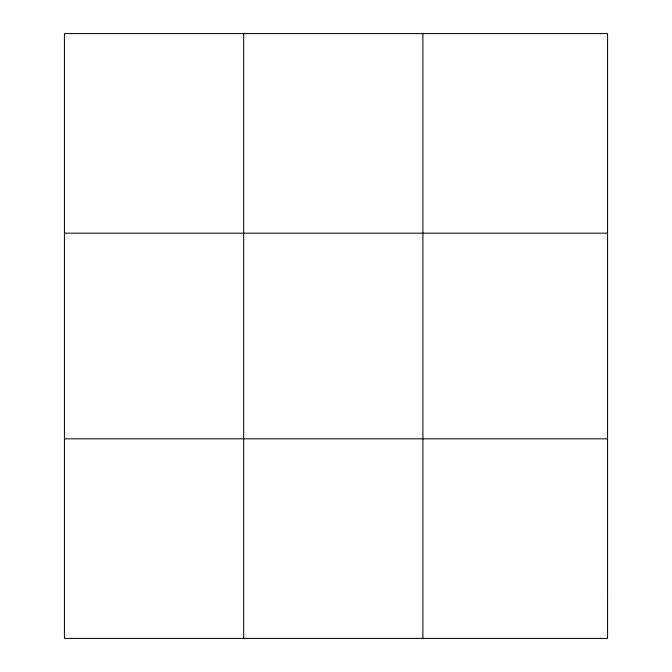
<?xml version="1.0" encoding="UTF-8"?>
<svg xmlns="http://www.w3.org/2000/svg" width="672" height="672" viewBox="0 0 672 672"><rect width="100%" height="100%" fill="white"/><g stroke="black" fill="none" stroke-linecap="round" stroke-linejoin="round"><path stroke-width="1.01" d="M243.667 638.4L243.667 33.6M422.898 638.4L422.898 33.6M64.436 233.184L607.564 233.184M64.436 438.816L607.564 438.816M607.564 598.483L607.564 638.4L64.436 638.4L64.436 33.6L607.564 33.6L607.564 598.483"/></g></svg>
